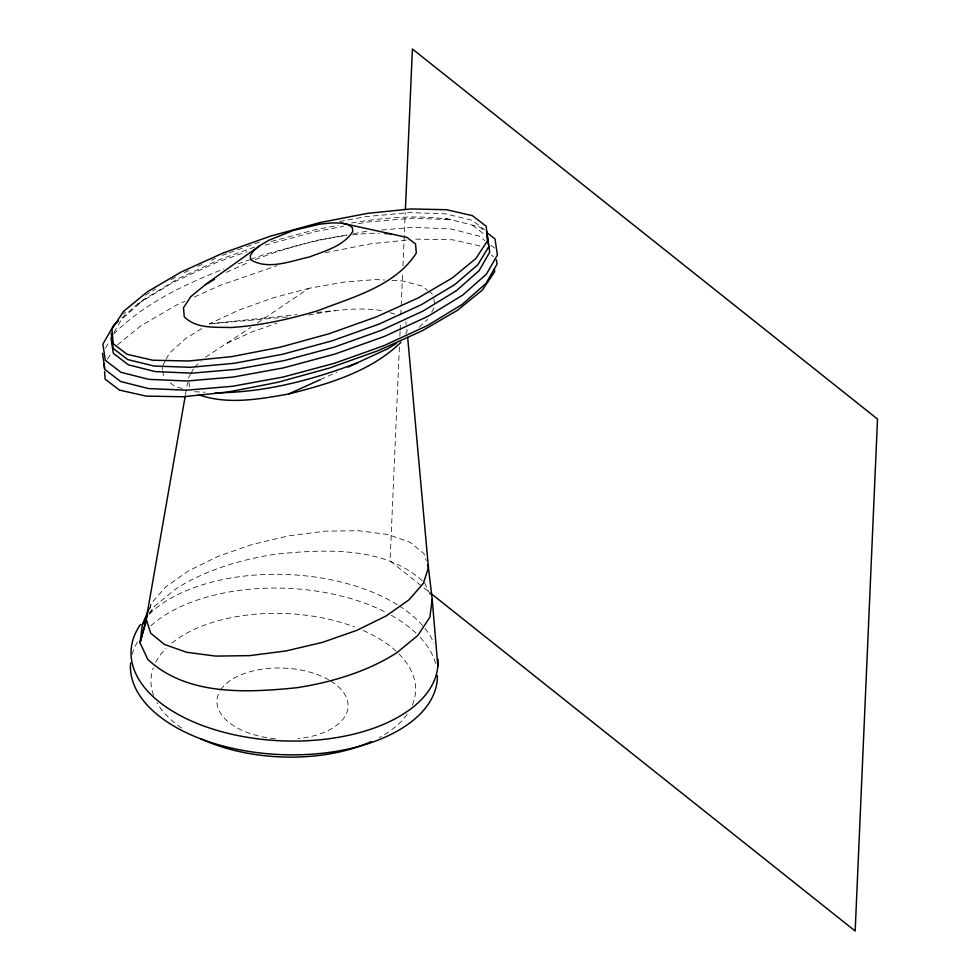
<?xml version="1.0" encoding="UTF-8"?>
<svg xmlns="http://www.w3.org/2000/svg" width="980" height="980" viewBox="0 0 980 980"><rect width="100%" height="100%" fill="white"/><g stroke="black" fill="none" stroke-linecap="round" stroke-linejoin="round"><path stroke-width="0.73" stroke-dasharray="4.9 3.68" d="M399.399 346.994L390.065 560.928L429.522 592.324M399.865 336.287L400.073 331.705M400.134 330.174L400.404 324.062M400.808 314.899L401.139 307.255M401.2 305.723L402.609 273.641M402.939 265.997L405.267 212.513M185.477 394.658L187.584 382.604M149.646 609.229L151.312 603.386L165.706 586.947L188.381 570.936L217.805 556.469L251.97 544.5L288.536 535.876L325.017 531.172L358.937 530.719L387.97 534.529L410.155 542.344L423.948 553.651L426.202 560.658M149.45 609.119L151.312 603.386M162.717 365.454L165.375 360.554M166.049 359.329L169.381 353.216L185.514 338.615L201.831 328.508M431.702 312.057L434.373 307.169M188.368 378.084L190.414 374.421M191.1 373.196L193.832 368.309M405.745 333.702L407.104 331.265L406.357 325.887M113.999 332.49L121.569 319.333L144.342 299.243L177.748 278.871L219.508 259.59L255.327 246.813M105.424 348.194L109.099 341.8M149.572 613.774L154.399 606.449L175.457 589.152A217.707 117.931 2.5 0 1 275.674 554.153C324 549.327 383.584 545.848 422.221 580.736M107.335 359.219L111.426 353.143M149.009 613.627L154.399 606.449M419.097 327.185L427.709 319.394M194.506 367.096L201.096 361.179M205.494 357.235L250.941 327.283M121.826 317.961L137.641 304.008L144.342 299.243M113.508 334.119C144.17 303.457 184.142 284.617 223.979 268.875M123.382 314.115L125.685 312.13M117.49 344.887L141.034 325.715L176.535 305.05L184.767 301.338M257.238 323.045L308.921 288.316L343.894 282.093L375.781 279.557L384.65 280.011M137.641 304.008L172.443 282.791L215.943 262.701L246.899 251.664M145.31 295.274L155.661 289.051M171.182 279.729L176.363 276.617M287.52 317.005L209.365 323.841L239.279 309.925L273.236 297.81L308.921 288.316M226.993 343.38L251.125 332.269L276.997 323.192M184.35 272.599L191.1 269.5M197.862 266.401L201.917 264.551M211.374 260.214L215.416 258.365M226.38 272.367L248.344 262.432M320.338 379.627L336.985 372.094M194.359 297.014L220.414 285.266L276.997 265.69M222.252 255.376L227.985 253.33M229.418 252.816L245.184 247.193M246.617 246.691L260.937 241.582M238.054 263.853L249.312 259.847M250.721 259.345L264.784 254.322L316.405 240.468L347.594 234.771M255.253 259.565C284.69 248.332 315.254 239.733 346.504 235.519M271.154 241.546L316.344 229.418L338.37 225.4M265.188 245.135L316.81 231.28L343.539 226.405M325.336 252.705L370.746 243.824L406.7 240.063M339.484 221.541L365.797 216.617L409.567 212.611L445.876 213.873L472.238 220.316L484.61 229.798M351.599 222.999C384.405 217.487 418.46 214.436 451.413 219.777L413.205 218.148L367.292 222.08L355.422 224.236M353.535 233.693L366.9 231.256M308.529 315.046C333.445 310.476 359.317 306.421 384.479 311.077M209.365 323.841L297.185 314.568M316.883 312.485L335.05 310.574M352.469 234.906L368.86 233.24L379.187 233.473M381.71 229.994L412.813 227.336L451.021 228.965L478.914 236.033L484.953 240.651M415.679 239.12L452.687 239.794L479.257 245.796L481.633 247.621M392.049 280.378L402.4 280.905L421.939 286.013L427.513 290.288M194.689 391.718L205.041 392.233M445.569 218.381L479.318 226.846L485.345 231.464M182.121 388.423L175.138 386.598L169.577 382.335M390.089 312.694L395.712 314.298M491.164 254.898L493.553 256.711M472.348 225.167L485.088 234.931M490.98 245.27L494.606 248.05M428.615 291.134L433.074 294.551M424.499 582.586L430.257 594.995M433.809 298.827L434.789 304.523M162.043 366.667L162.533 369.521M162.778 370.942L164.015 378.06M405.793 321.869L406.173 324.552M188.932 382.114L189.691 387.48M330.934 681.112A65.611 35.537 2.5 0 1 298.067 738.626M275.245 738.712A65.611 35.537 2.5 0 1 220.022 690.9M220.696 689.834A65.611 35.537 2.5 0 1 328.57 679.704M398.885 653.856A132.41 71.724 2.5 0 1 412.225 705.38M407.166 714.31A132.41 71.724 2.5 0 1 379.334 737.573M181.57 727.993A132.41 71.724 2.5 0 1 157.021 702.758M153.529 695.212A132.41 71.724 2.5 0 1 153.284 667.895M155.697 662.321A132.41 71.724 2.5 0 1 166.086 648.331M171.855 643.101A132.41 71.724 2.5 0 1 354.638 626.98M363.139 630.446A132.41 71.724 2.5 0 1 397.892 652.864M132.153 654.309A153.59 83.202 2.5 0 1 137.617 641.741M150.969 625.742A153.59 83.202 2.5 0 1 386.132 612.5M391.253 615.256A153.59 83.202 2.5 0 1 416.341 633.46M420.2 637.367A153.59 83.202 2.5 0 1 436.125 665.432M149.266 614.142A153.59 83.202 2.5 0 1 397.892 605.064M399.228 605.897A153.59 83.202 2.5 0 1 433.907 643.198"/><path stroke-width="1.47" d="M405.401 209.451L412.409 49L877.517 419.073L855.173 931L430.71 593.268M148.507 610.062L142.321 624.738L140.042 642.77L147.723 659.32C186.923 696.07 246.825 692.738 296.548 687.752A217.707 117.931 2.5 0 0 396.765 652.754L417.823 635.457L429.902 617.167L432.18 599.135L428.444 567.665L407.656 337.316M185.208 396.165L146.192 619.152L140.042 642.77L146.302 620.891M147.588 614.852L146.192 619.152L150.675 633.166L164.481 644.473L186.666 652.288L215.698 656.098L249.606 655.632L286.099 650.928L322.665 642.304L356.83 630.348L386.243 615.881L408.93 599.87L423.323 583.431L428.444 567.665L427.55 564.86M142.321 624.738L144.734 621.087M400.967 342.253C370.673 371.702 328.398 384.013 288.426 394.058C258.928 399.203 227.397 404.997 198.364 394.634M118.433 320.95L113.913 324.931L102.876 344.127L105.289 360.285L120.981 372.314L148.874 379.37L187.082 381L232.995 377.079L283.477 367.88L335.111 354.013L384.344 336.446L427.856 316.369L462.646 295.139L486.374 274.216L497.411 255.021L494.998 238.863L486.558 232.395M205.31 284.714L190.684 296.769L183.505 307.708L184.252 316.785C196.368 329.072 215.159 326.94 230.949 327.528C260.57 325.617 289.651 319.198 318.035 310.648C352.579 297.148 395.197 286.16 416.304 253.061L415.545 243.983L406.921 237.393L341.591 223.121L331.853 222.913L320.043 224.114L293.535 230.337L269.157 240.125L259.884 245.564L205.31 284.714L214.534 279.312M259.884 245.564L253.453 250.868L250.292 255.682L250.623 259.663C268.14 270.505 290.962 260.925 309.484 256.968C324.796 251.015 343.319 246.225 352.727 231.635L352.396 227.642L348.598 224.739L341.591 223.121M396.508 343.331L387.725 348.77L348.096 367.071M288.426 394.058L320.338 379.627M357.81 362.686C312.387 380.02 264.269 392.76 215.392 392.76M385.091 233.595L390.996 233.73M496.358 259.798L497.007 264.208L485.982 283.404L462.254 304.327L427.452 325.556L383.952 345.634L334.707 363.2L283.085 377.055L232.591 386.267L186.678 390.187L148.47 388.558L120.577 381.49L104.885 369.472L102.484 353.315M487.415 236.707L489.718 252.215L479.134 270.639L456.349 290.729L422.944 311.101L381.183 330.382L333.911 347.251L284.347 360.554L235.874 369.387L191.798 373.16L155.122 371.591L128.343 364.805L113.288 353.266L110.973 337.757M486.852 231.513L488.751 246.691L477.774 264.821L454.683 284.653L421.057 304.854L379.174 324.037L331.901 340.905L282.448 354.295L234.196 363.298L190.426 367.304L154.13 366.042L127.768 359.599L113.141 348.402L111.254 333.237M432.18 599.135L437.84 666.216M494.398 268.777L494.618 271.803L482.368 290.031L457.648 310.17L422.147 330.836L378.268 350.62L329.023 368.174L277.744 382.31L227.936 392.061L183.003 396.765L145.996 396.091L119.438 390.089L105.142 379.174L104.603 371.628M104.076 364.082L104.395 368.615M371.224 741.578A132.41 71.724 2.5 0 1 200.741 738.773M437.399 675.661A153.59 83.202 2.5 0 1 280.88 754.6A153.59 83.202 2.5 0 1 130.585 662.921M437.864 658.977A153.59 83.202 2.5 0 1 260.656 739.189A153.59 83.202 2.5 0 1 140.508 624.419M123.541 311.407L111.965 329.047L113.178 343.686L127.094 354.319L152.782 360.224L188.479 361.007L231.758 356.61L279.668 347.324L328.937 333.788L376.222 316.932L418.288 297.896L452.27 277.977L475.863 258.536L487.44 240.896L486.227 226.27L472.311 215.625L446.623 209.72L410.926 208.936L367.647 213.334L319.737 222.619L270.468 236.156L223.183 253.012L181.116 272.048L147.135 291.967L123.541 311.407"/></g></svg>
